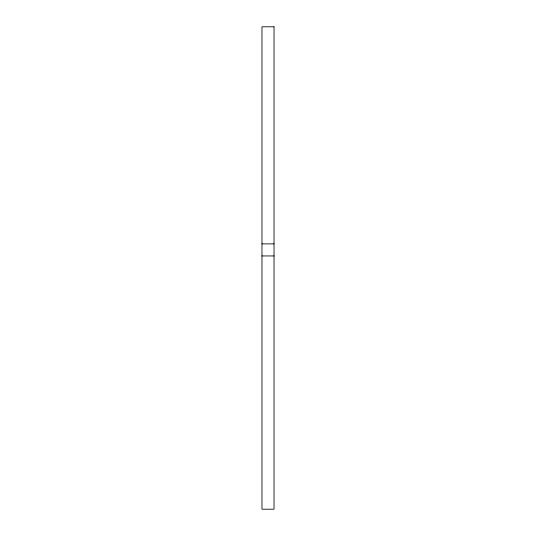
<?xml version="1.0" encoding="UTF-8"?>
<svg xmlns="http://www.w3.org/2000/svg" width="536" height="536" viewBox="0 0 536 536"><rect width="100%" height="100%" fill="white"/><g stroke="black" fill="none" stroke-linecap="round" stroke-linejoin="round"><path stroke-width="0.8" d="M261.97 243.887L274.03 243.887M261.97 255.947L274.03 255.947M274.03 26.8L261.97 26.807L261.97 509.2L274.03 509.2L274.03 26.8"/></g></svg>
